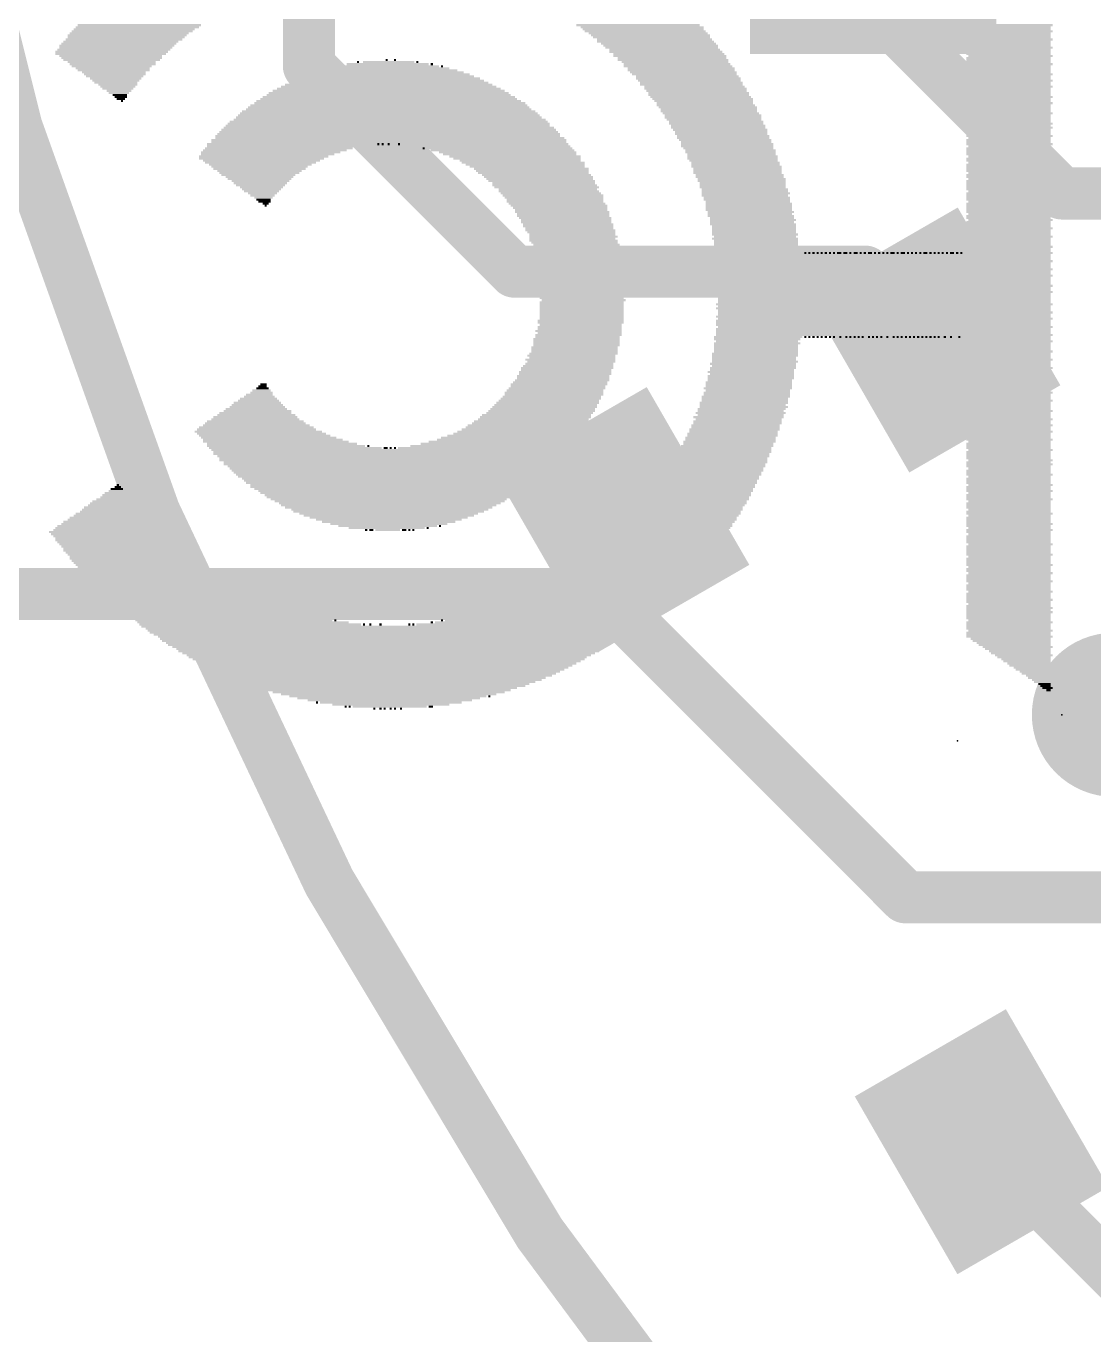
# Model space of a CAD drawing. Extents: x -25.4 to 25.4, y -25.4 to 25.5.
# Drawn here: x -19.4 to -14.2, y -11.78 to -5.41 of the extents above; entities that cross this region are included whole.
import ezdxf

# ---------------------------------------------------------------- set-up
doc = ezdxf.new("R2010")
doc.units = 0
for name, color, linetype in [('1', 12, 'CONTINUOUS'), ('16', 132, 'CONTINUOUS'), ('17', 110, 'CONTINUOUS'), ('18', 110, 'CONTINUOUS'), ('20', 53, 'CONTINUOUS'), ('22', 6, 'CONTINUOUS'), ('23', 53, 'CONTINUOUS'), ('24', 53, 'CONTINUOUS')]:
    doc.layers.add(name, color=color, linetype=linetype)

# ---------------------------------------------------------------- blocks, each defined once
blk = doc.blocks.new('RECT')
blk.add_solid([(-0.5, -0.5), (0.5, -0.5), (-0.5, 0.5), (0.5, 0.5)])
blk = doc.blocks.new('ROUNDP')
at = {"const_width": 0.5}
blk.add_lwpolyline([(0, -0.25, 1), (0, 0.25, 1), (0, -0.25)], format="xyb", dxfattribs=at)
blk = doc.blocks.new('ROUNDV')
at = {"const_width": 0.5}
blk.add_lwpolyline([(0, -0.25, 1), (0, 0.25, 1), (0, -0.25)], format="xyb", dxfattribs=at)

msp = doc.modelspace()

# ---------------------------------------------------------------- linework, layer by layer
at = {"layer": '1'}
for points, const_width in [([(-20.32, 0, 0.4142), (0, -20.32)], 0.254), ([(-17.9751, -5.5571, 1), (-18.0649, -5.6469)], 0.127), ([(-18.0835, -5.602, 1), (-17.9565, -5.602)], 0.127), ([(-17.018, -6.5405, 1), (-17.018, -6.6675)], 0.127), ([(-17.0629, -6.6489, 1), (-16.9731, -6.5591)], 0.127), ([(-15.2643, -6.5591, 1), (-15.3541, -6.6489)], 0.127), ([(-15.3092, -6.6675, 1), (-15.3092, -6.5405)], 0.127), ([(-15.2008, -6.6226, 1), (-15.2906, -6.7124)], 0.127), ([(-15.0211, -6.9819, 1), (-14.9313, -6.8921)], 0.127), ([(-15.0211, -6.9819, 1), (-14.9313, -6.8921)], 0.127), ([(-13.9892, -8.6552, 1), (-14.2048, -8.8708)], 0.3048), ([(-14.6969, -10.7981, 1), (-14.7867, -10.8879)], 0.127)]:
    msp.add_lwpolyline(points, format="xyb", dxfattribs=dict(at, const_width=const_width))
for points, const_width in [([(-18.02, -1.75), (-18.02, -5.602)], 0.254), ([(-18.02, -5.602), (-17.018, -6.604)], 0.254), ([(-17.018, -6.604), (-15.3092, -6.604)], 0.254), ([(-15.3092, -6.604), (-14.9762, -6.937)], 0.254), ([(-15.2457, -6.6675), (-14.9762, -6.937)], 0.254), ([(-13.2262, -9.6338), (-14.097, -8.763)], 0.6096), ([(-14.7418, -10.843), (-12.8213, -12.7635)], 0.254)]:
    msp.add_lwpolyline(points, dxfattribs=dict(at, const_width=const_width))
at = {"layer": '16'}
for points, const_width in [([(-20.32, 0, 0.4142), (0, -20.32)], 0.254), ([(-14.351, -6.1595, 1), (-14.351, -6.2865)], 0.127), ([(-14.3959, -6.2679, 1), (-14.3061, -6.1781)], 0.127), ([(-16.5454, -8.1298, 1), (-16.6352, -8.2196)], 0.127), ([(-16.5903, -8.2382, 1), (-16.5903, -8.1112)], 0.127), ([(-15.113, -9.5885, 1), (-15.113, -9.7155)], 0.127), ([(-15.1579, -9.6969, 1), (-15.0681, -9.6071)], 0.127)]:
    msp.add_lwpolyline(points, format="xyb", dxfattribs=dict(at, const_width=const_width))
at = {"layer": '16', "const_width": 0.254}
for points in [[(-14.351, -6.223), (-15.367, -5.207)], [(-12.7, -6.223), (-14.351, -6.223)], [(-16.5903, -8.1747), (-21.7499, -8.1747)], [(-15.113, -9.652), (-16.5903, -8.1747)], [(-11.557, -9.652), (-15.113, -9.652)]]:
    msp.add_lwpolyline(points, dxfattribs=at)
at = {"layer": '20', "const_width": 0.0254}
msp.add_lwpolyline([(-3.4925, 25.146, 14.4823), (3.4925, 25.146)], format="xyb", dxfattribs=at)
at = {"layer": '23'}
msp.add_point((-14.859, -8.89), dxfattribs=at)
at = {"layer": '24'}
msp.add_point((-14.351, -8.763), dxfattribs=at)

# ---------------------------------------------------------------- block references
at = {"layer": '1', "xscale": 0.55, "yscale": 1.2, "rotation": 270}
msp.add_blockref('RECT', (-15.27, -5.268), dxfattribs=at)
at = {"layer": '1', "xscale": 0.85, "rotation": 30}
for p in [(-14.9762, -6.937), (-16.4918, -7.812), (-14.7418, -10.843)]:
    msp.add_blockref('RECT', p, dxfattribs=at)
at = {"layer": '17', "xscale": 4.216, "yscale": 4.216, "rotation": 110}
msp.add_blockref('ROUNDP', (-21.7499, -8.1747), dxfattribs=at)
msp.add_blockref('ROUNDP', (-21.7499, -8.1747), dxfattribs=at)
at = {"layer": '18', "xscale": 0.8001, "yscale": 0.8001}
msp.add_blockref('ROUNDV', (-14.097, -8.763), dxfattribs=at)
msp.add_blockref('ROUNDV', (-14.097, -8.763), dxfattribs=at)
at = {"layer": '22', "yscale": 0.01, "rotation": 180}
for p, xscale in [((-18.871, -5.423), 0.59), ((-18.856, -5.413), 0.6), ((-18.846, -5.403), 0.6), ((-16.416, -5.403), 0.6), ((-16.396, -5.413), 0.6), ((-16.391, -5.423), 0.59), ((-14.611, -5.413), 0.41), ((-14.611, -5.423), 0.41), ((-14.601, -5.403), 0.41), ((-18.936, -5.483), 0.56), ((-18.921, -5.473), 0.57), ((-18.906, -5.453), 0.58), ((-18.911, -5.463), 0.57), ((-18.896, -5.443), 0.58), ((-18.881, -5.433), 0.59), ((-16.381, -5.433), 0.59), ((-16.366, -5.443), 0.58), ((-16.356, -5.453), 0.58), ((-16.351, -5.463), 0.57), ((-16.336, -5.473), 0.56), ((-16.331, -5.483), 0.57), ((-14.606, -5.433), 0.42), ((-14.611, -5.453), 0.41), ((-14.611, -5.463), 0.41), ((-14.611, -5.483), 0.41), ((-14.606, -5.443), 0.4), ((-14.601, -5.473), 0.41), ((-18.981, -5.533), 0.55), ((-18.986, -5.543), 0.54), ((-18.971, -5.523), 0.55), ((-18.956, -5.503), 0.56), ((-18.961, -5.513), 0.55), ((-18.946, -5.493), 0.56), ((-16.316, -5.493), 0.56), ((-16.306, -5.503), 0.56), ((-16.301, -5.513), 0.55), ((-16.286, -5.523), 0.54), ((-16.281, -5.533), 0.55), ((-16.266, -5.543), 0.54), ((-14.611, -5.493), 0.41), ((-14.611, -5.503), 0.41), ((-14.611, -5.523), 0.41), ((-14.611, -5.533), 0.41), ((-14.611, -5.543), 0.41), ((-14.601, -5.513), 0.41), ((-18.986, -5.553), 0.5), ((-18.981, -5.563), 0.49), ((-18.981, -5.573), 0.47), ((-18.981, -5.583), 0.43), ((-18.976, -5.593), 0.42), ((-18.981, -5.603), 0.39), ((-18.976, -5.613), 0.36), ((-17.631, -5.613), 0.59), ((-17.641, -5.603), 0.51), ((-17.636, -5.593), 0.4), ((-17.781, -5.583), 0.01), ((-17.631, -5.583), 0.25), ((-17.641, -5.573), 0.01), ((-17.601, -5.573), 0.01), ((-17.491, -5.583), 0.01), ((-17.421, -5.593), 0.01), ((-17.371, -5.603), 0.01), ((-16.261, -5.553), 0.55), ((-16.251, -5.563), 0.53), ((-16.246, -5.573), 0.54), ((-16.236, -5.583), 0.52), ((-16.226, -5.593), 0.52), ((-16.221, -5.603), 0.53), ((-16.206, -5.613), 0.52), ((-14.611, -5.563), 0.41), ((-14.611, -5.573), 0.41), ((-14.611, -5.583), 0.41), ((-14.606, -5.593), 0.42), ((-14.611, -5.613), 0.41), ((-14.601, -5.553), 0.41), ((-14.606, -5.603), 0.4), ((-18.971, -5.623), 0.35), ((-18.971, -5.633), 0.31), ((-18.966, -5.643), 0.3), ((-18.966, -5.653), 0.28), ((-18.961, -5.663), 0.25), ((-18.961, -5.673), 0.23), ((-17.631, -5.673), 0.93), ((-17.631, -5.663), 0.89), ((-17.631, -5.653), 0.83), ((-17.631, -5.643), 0.79), ((-17.631, -5.633), 0.73), ((-17.626, -5.623), 0.66), ((-16.206, -5.623), 0.52), ((-16.196, -5.633), 0.52), ((-16.191, -5.643), 0.51), ((-16.176, -5.653), 0.5), ((-16.171, -5.663), 0.51), ((-16.166, -5.673), 0.5), ((-14.611, -5.623), 0.41), ((-14.611, -5.633), 0.41), ((-14.611, -5.653), 0.41), ((-14.611, -5.663), 0.41), ((-14.601, -5.643), 0.41), ((-14.601, -5.673), 0.41), ((-18.961, -5.683), 0.21), ((-18.951, -5.693), 0.19), ((-18.951, -5.703), 0.17), ((-18.951, -5.713), 0.15), ((-18.946, -5.723), 0.12), ((-18.946, -5.733), 0.1), ((-18.941, -5.743), 0.07), ((-17.631, -5.743), 1.19), ((-17.631, -5.733), 1.17), ((-17.631, -5.723), 1.13), ((-17.631, -5.713), 1.09), ((-17.631, -5.703), 1.05), ((-17.631, -5.693), 1.01), ((-17.631, -5.683), 0.97), ((-16.156, -5.683), 0.5), ((-16.156, -5.693), 0.5), ((-16.141, -5.703), 0.49), ((-16.136, -5.713), 0.5), ((-16.131, -5.723), 0.49), ((-16.121, -5.733), 0.49), ((-16.121, -5.743), 0.49), ((-14.611, -5.683), 0.41), ((-14.611, -5.693), 0.41), ((-14.606, -5.703), 0.42), ((-14.611, -5.713), 0.41), ((-14.611, -5.733), 0.41), ((-14.611, -5.743), 0.41), ((-14.606, -5.723), 0.4), ((-18.936, -5.753), 0.06), ((-18.936, -5.763), 0.04), ((-18.931, -5.773), 0.01), ((-17.631, -5.803), 1.37), ((-17.631, -5.793), 1.35), ((-17.626, -5.783), 1.32), ((-17.631, -5.773), 1.29), ((-17.631, -5.763), 1.25), ((-17.631, -5.753), 1.23), ((-16.111, -5.753), 0.49), ((-16.101, -5.763), 0.49), ((-16.096, -5.773), 0.48), ((-16.091, -5.783), 0.47), ((-16.086, -5.793), 0.48), ((-16.076, -5.803), 0.48), ((-14.611, -5.763), 0.41), ((-14.611, -5.773), 0.41), ((-14.606, -5.783), 0.42), ((-14.611, -5.793), 0.41), ((-14.601, -5.753), 0.41), ((-14.606, -5.803), 0.4), ((-17.626, -5.863), 1.52), ((-17.631, -5.853), 1.49), ((-17.631, -5.843), 1.47), ((-17.631, -5.833), 1.45), ((-17.631, -5.823), 1.43), ((-17.631, -5.813), 1.39), ((-16.071, -5.813), 0.47), ((-16.071, -5.823), 0.47), ((-16.061, -5.833), 0.47), ((-16.051, -5.843), 0.47), ((-16.051, -5.853), 0.47), ((-16.046, -5.863), 0.46), ((-14.611, -5.813), 0.41), ((-14.611, -5.823), 0.41), ((-14.611, -5.843), 0.41), ((-14.611, -5.853), 0.41), ((-14.611, -5.863), 0.41), ((-14.601, -5.833), 0.41), ((-17.631, -5.933), 1.67), ((-17.631, -5.923), 1.65), ((-17.631, -5.913), 1.63), ((-17.631, -5.903), 1.61), ((-17.636, -5.893), 1.58), ((-17.631, -5.883), 1.57), ((-17.631, -5.873), 1.55), ((-16.036, -5.873), 0.46), ((-16.036, -5.883), 0.46), ((-16.026, -5.893), 0.46), ((-16.026, -5.903), 0.46), ((-16.016, -5.913), 0.46), ((-16.011, -5.923), 0.45), ((-16.011, -5.933), 0.45), ((-14.606, -5.883), 0.42), ((-14.611, -5.893), 0.41), ((-14.606, -5.903), 0.42), ((-14.611, -5.913), 0.41), ((-14.611, -5.933), 0.41), ((-14.606, -5.873), 0.4), ((-14.606, -5.923), 0.4), ((-18.106, -5.983), 0.82), ((-18.136, -5.993), 0.76), ((-17.631, -5.963), 1.73), ((-17.631, -5.973), 1.73), ((-17.636, -5.943), 1.68), ((-17.626, -5.953), 1.7), ((-17.681, -5.983), 0.01), ((-17.661, -5.983), 0.01), ((-17.631, -5.983), 0.01), ((-17.581, -5.983), 0.01), ((-17.161, -5.983), 0.81), ((-17.126, -5.993), 0.76), ((-16.001, -5.943), 0.45), ((-16.001, -5.953), 0.45), ((-15.991, -5.963), 0.45), ((-15.986, -5.973), 0.44), ((-15.981, -5.983), 0.45), ((-15.981, -5.993), 0.45), ((-14.606, -5.943), 0.42), ((-14.611, -5.963), 0.41), ((-14.611, -5.973), 0.41), ((-14.606, -5.983), 0.42), ((-14.606, -5.953), 0.4), ((-14.606, -5.993), 0.4), ((-18.241, -6.043), 0.63), ((-18.251, -6.053), 0.61), ((-18.206, -6.023), 0.68), ((-18.221, -6.033), 0.65), ((-18.186, -6.013), 0.7), ((-18.166, -6.003), 0.72), ((-17.461, -6.003), 0.01), ((-17.091, -6.003), 0.71), ((-17.076, -6.013), 0.7), ((-17.051, -6.023), 0.67), ((-17.041, -6.033), 0.65), ((-17.016, -6.043), 0.64), ((-17.006, -6.053), 0.62), ((-15.976, -6.003), 0.44), ((-15.966, -6.013), 0.44), ((-15.966, -6.023), 0.44), ((-15.961, -6.033), 0.43), ((-15.956, -6.043), 0.44), ((-15.956, -6.053), 0.44), ((-14.611, -6.003), 0.41), ((-14.611, -6.013), 0.41), ((-14.611, -6.023), 0.41), ((-14.606, -6.033), 0.42), ((-14.611, -6.053), 0.41), ((-14.606, -6.043), 0.4), ((-18.251, -6.063), 0.57), ((-18.256, -6.073), 0.54), ((-18.256, -6.083), 0.5), ((-18.261, -6.093), 0.47), ((-18.261, -6.103), 0.45), ((-18.261, -6.113), 0.41), ((-18.261, -6.123), 0.39), ((-16.991, -6.063), 0.59), ((-16.976, -6.073), 0.6), ((-16.966, -6.083), 0.58), ((-16.956, -6.093), 0.56), ((-16.936, -6.103), 0.56), ((-16.931, -6.113), 0.55), ((-16.926, -6.123), 0.54), ((-15.951, -6.063), 0.43), ((-15.941, -6.073), 0.43), ((-15.941, -6.083), 0.43), ((-15.936, -6.093), 0.44), ((-15.931, -6.103), 0.43), ((-15.931, -6.113), 0.43), ((-15.931, -6.123), 0.43), ((-14.611, -6.063), 0.41), ((-14.606, -6.083), 0.42), ((-14.611, -6.093), 0.41), ((-14.611, -6.103), 0.41), ((-14.611, -6.113), 0.41), ((-14.606, -6.073), 0.4), ((-14.601, -6.123), 0.41), ((-18.266, -6.133), 0.36), ((-18.261, -6.143), 0.33), ((-18.261, -6.153), 0.31), ((-18.256, -6.163), 0.28), ((-18.256, -6.173), 0.26), ((-18.256, -6.183), 0.24), ((-16.911, -6.133), 0.53), ((-16.901, -6.143), 0.53), ((-16.896, -6.153), 0.52), ((-16.886, -6.163), 0.52), ((-16.876, -6.173), 0.5), ((-16.871, -6.183), 0.51), ((-15.921, -6.133), 0.43), ((-15.921, -6.143), 0.43), ((-15.911, -6.153), 0.43), ((-15.911, -6.163), 0.43), ((-15.906, -6.173), 0.42), ((-15.906, -6.183), 0.42), ((-14.611, -6.133), 0.41), ((-14.606, -6.143), 0.42), ((-14.611, -6.163), 0.41), ((-14.611, -6.173), 0.41), ((-14.611, -6.183), 0.41), ((-14.606, -6.153), 0.4), ((-18.251, -6.193), 0.21), ((-18.251, -6.203), 0.19), ((-18.251, -6.213), 0.17), ((-18.246, -6.223), 0.14), ((-18.246, -6.233), 0.12), ((-18.241, -6.243), 0.09), ((-18.241, -6.253), 0.07), ((-16.861, -6.193), 0.51), ((-16.856, -6.203), 0.48), ((-16.851, -6.213), 0.49), ((-16.841, -6.223), 0.49), ((-16.831, -6.233), 0.49), ((-16.826, -6.243), 0.48), ((-16.821, -6.253), 0.47), ((-15.906, -6.193), 0.42), ((-15.896, -6.203), 0.42), ((-15.896, -6.213), 0.42), ((-15.891, -6.223), 0.43), ((-15.896, -6.233), 0.42), ((-15.886, -6.243), 0.42), ((-15.886, -6.253), 0.42), ((-14.611, -6.193), 0.41), ((-14.606, -6.203), 0.42), ((-14.611, -6.223), 0.41), ((-14.606, -6.233), 0.42), ((-14.611, -6.243), 0.41), ((-14.611, -6.253), 0.41), ((-14.606, -6.213), 0.4), ((-18.236, -6.263), 0.06), ((-18.231, -6.273), 0.03), ((-18.231, -6.283), 0.01), ((-16.821, -6.263), 0.47), ((-16.811, -6.273), 0.47), ((-16.801, -6.283), 0.47), ((-16.796, -6.293), 0.46), ((-16.791, -6.303), 0.45), ((-16.786, -6.313), 0.46), ((-15.881, -6.263), 0.41), ((-15.876, -6.273), 0.42), ((-15.876, -6.283), 0.42), ((-15.876, -6.293), 0.42), ((-15.876, -6.303), 0.42), ((-15.866, -6.313), 0.42), ((-14.606, -6.273), 0.42), ((-14.611, -6.283), 0.41), ((-14.611, -6.293), 0.41), ((-14.611, -6.303), 0.41), ((-14.606, -6.313), 0.42), ((-14.606, -6.263), 0.4), ((-16.781, -6.323), 0.45), ((-16.781, -6.333), 0.45), ((-16.771, -6.343), 0.45), ((-16.766, -6.353), 0.44), ((-16.766, -6.363), 0.44), ((-16.756, -6.373), 0.44), ((-15.871, -6.323), 0.41), ((-15.866, -6.333), 0.42), ((-15.861, -6.343), 0.41), ((-15.856, -6.353), 0.42), ((-15.861, -6.363), 0.41), ((-15.856, -6.373), 0.42), ((-14.611, -6.333), 0.41), ((-14.611, -6.343), 0.41), ((-14.611, -6.363), 0.41), ((-14.611, -6.373), 0.41), ((-14.606, -6.323), 0.4), ((-14.601, -6.353), 0.41), ((-16.756, -6.383), 0.44), ((-16.751, -6.393), 0.43), ((-16.746, -6.403), 0.44), ((-16.741, -6.413), 0.43), ((-16.736, -6.423), 0.42), ((-16.731, -6.433), 0.43), ((-16.736, -6.443), 0.42), ((-15.851, -6.383), 0.41), ((-15.851, -6.393), 0.41), ((-15.851, -6.403), 0.41), ((-15.851, -6.413), 0.41), ((-15.846, -6.423), 0.42), ((-15.846, -6.443), 0.42), ((-15.846, -6.433), 0.4), ((-14.611, -6.383), 0.41), ((-14.606, -6.393), 0.42), ((-14.611, -6.413), 0.41), ((-14.611, -6.423), 0.41), ((-14.606, -6.433), 0.42), ((-14.606, -6.403), 0.4), ((-14.606, -6.443), 0.4), ((-16.731, -6.453), 0.43), ((-16.726, -6.463), 0.42), ((-16.716, -6.473), 0.42), ((-16.721, -6.483), 0.41), ((-16.716, -6.493), 0.42), ((-16.716, -6.503), 0.42), ((-15.841, -6.453), 0.41), ((-15.841, -6.463), 0.41), ((-15.841, -6.473), 0.41), ((-15.836, -6.483), 0.42), ((-15.841, -6.493), 0.41), ((-15.831, -6.503), 0.41), ((-14.611, -6.453), 0.41), ((-14.611, -6.463), 0.41), ((-14.611, -6.473), 0.41), ((-14.611, -6.493), 0.41), ((-14.611, -6.503), 0.41), ((-14.601, -6.483), 0.41), ((-16.706, -6.513), 0.42), ((-16.711, -6.523), 0.41), ((-16.706, -6.533), 0.42), ((-16.701, -6.543), 0.41), ((-16.701, -6.553), 0.41), ((-16.701, -6.563), 0.41), ((-15.831, -6.513), 0.43), ((-15.221, -6.523), 1.63), ((-15.221, -6.533), 1.63), ((-15.221, -6.543), 1.63), ((-15.216, -6.553), 1.64), ((-15.221, -6.563), 1.63), ((-15.601, -6.513), 0.01), ((-15.581, -6.513), 0.01), ((-15.561, -6.513), 0.01), ((-15.541, -6.513), 0.01), ((-15.521, -6.513), 0.01), ((-15.501, -6.513), 0.01), ((-15.481, -6.513), 0.01), ((-15.461, -6.513), 0.01), ((-15.436, -6.513), 0.02), ((-15.406, -6.513), 0.02), ((-15.381, -6.513), 0.01), ((-15.356, -6.513), 0.02), ((-15.331, -6.513), 0.01), ((-15.311, -6.513), 0.01), ((-15.286, -6.513), 0.02), ((-15.261, -6.513), 0.01), ((-15.241, -6.513), 0.01), ((-15.221, -6.513), 0.01), ((-15.201, -6.513), 0.01), ((-15.176, -6.513), 0.02), ((-15.151, -6.513), 0.01), ((-15.126, -6.513), 0.02), ((-15.101, -6.513), 0.01), ((-15.081, -6.513), 0.01), ((-15.061, -6.513), 0.01), ((-15.041, -6.513), 0.01), ((-15.016, -6.513), 0.02), ((-14.991, -6.513), 0.01), ((-14.971, -6.513), 0.01), ((-14.951, -6.513), 0.01), ((-14.931, -6.513), 0.01), ((-14.911, -6.513), 0.01), ((-14.886, -6.513), 0.02), ((-14.861, -6.513), 0.01), ((-14.841, -6.513), 0.01), ((-14.606, -6.513), 0.42), ((-16.701, -6.573), 0.41), ((-16.701, -6.583), 0.41), ((-16.696, -6.603), 0.42), ((-16.691, -6.593), 0.41), ((-16.691, -6.613), 0.41), ((-16.691, -6.623), 0.41), ((-16.691, -6.633), 0.41), ((-15.221, -6.573), 1.63), ((-15.216, -6.593), 1.64), ((-15.221, -6.603), 1.63), ((-15.216, -6.623), 1.64), ((-15.216, -6.583), 1.62), ((-15.216, -6.613), 1.62), ((-15.216, -6.633), 1.62), ((-16.691, -6.643), 0.41), ((-16.691, -6.653), 0.41), ((-16.691, -6.673), 0.41), ((-16.686, -6.683), 0.42), ((-16.691, -6.693), 0.41), ((-16.686, -6.663), 0.4), ((-15.221, -6.663), 1.63), ((-15.221, -6.693), 1.63), ((-15.216, -6.643), 1.62), ((-15.216, -6.653), 1.62), ((-15.211, -6.673), 1.63), ((-15.216, -6.683), 1.62), ((-16.691, -6.713), 0.41), ((-16.691, -6.733), 0.41), ((-16.691, -6.753), 0.41), ((-16.691, -6.763), 0.41), ((-16.681, -6.703), 0.41), ((-16.681, -6.723), 0.41), ((-16.681, -6.743), 0.41), ((-15.216, -6.763), 1.64), ((-15.211, -6.703), 1.63), ((-15.216, -6.713), 1.62), ((-15.216, -6.723), 1.62), ((-15.216, -6.733), 1.62), ((-15.216, -6.743), 1.62), ((-15.216, -6.753), 1.62), ((-16.691, -6.773), 0.41), ((-16.691, -6.783), 0.41), ((-16.691, -6.793), 0.41), ((-16.691, -6.803), 0.41), ((-16.691, -6.813), 0.41), ((-16.691, -6.823), 0.41), ((-15.221, -6.783), 1.63), ((-15.221, -6.823), 1.63), ((-15.216, -6.773), 1.62), ((-15.216, -6.793), 1.62), ((-15.211, -6.803), 1.63), ((-15.216, -6.813), 1.62), ((-16.696, -6.843), 0.42), ((-16.696, -6.853), 0.42), ((-16.701, -6.873), 0.41), ((-16.701, -6.883), 0.41), ((-16.691, -6.833), 0.41), ((-16.696, -6.863), 0.4), ((-15.221, -6.843), 1.63), ((-15.221, -6.853), 1.63), ((-15.221, -6.863), 1.63), ((-15.221, -6.883), 1.63), ((-15.211, -6.833), 1.63), ((-15.211, -6.873), 1.63), ((-16.716, -6.933), 0.42), ((-16.716, -6.943), 0.42), ((-16.716, -6.953), 0.42), ((-16.706, -6.893), 0.42), ((-16.706, -6.913), 0.42), ((-16.711, -6.923), 0.41), ((-16.701, -6.903), 0.41), ((-15.831, -6.923), 0.43), ((-15.836, -6.933), 0.42), ((-15.836, -6.953), 0.42), ((-15.221, -6.893), 1.63), ((-15.221, -6.903), 1.63), ((-15.216, -6.913), 1.64), ((-15.836, -6.943), 0.4), ((-15.601, -6.923), 0.01), ((-15.581, -6.923), 0.01), ((-15.561, -6.923), 0.01), ((-15.541, -6.923), 0.01), ((-15.521, -6.923), 0.01), ((-15.501, -6.923), 0.01), ((-15.481, -6.923), 0.01), ((-15.461, -6.923), 0.01), ((-15.431, -6.923), 0.01), ((-15.401, -6.923), 0.01), ((-15.381, -6.923), 0.01), ((-15.361, -6.923), 0.01), ((-15.341, -6.923), 0.01), ((-15.321, -6.923), 0.01), ((-15.291, -6.923), 0.01), ((-15.271, -6.923), 0.01), ((-15.251, -6.923), 0.01), ((-15.231, -6.923), 0.01), ((-15.201, -6.923), 0.01), ((-15.171, -6.923), 0.01), ((-15.151, -6.923), 0.01), ((-15.131, -6.923), 0.01), ((-15.111, -6.923), 0.01), ((-15.091, -6.923), 0.01), ((-15.071, -6.923), 0.01), ((-15.051, -6.923), 0.01), ((-15.031, -6.923), 0.01), ((-15.011, -6.923), 0.01), ((-14.991, -6.923), 0.01), ((-14.971, -6.923), 0.01), ((-14.951, -6.923), 0.01), ((-14.921, -6.923), 0.01), ((-14.891, -6.923), 0.01), ((-14.851, -6.923), 0.01), ((-14.616, -6.923), 0.42), ((-14.606, -6.943), 0.42), ((-14.611, -6.953), 0.41), ((-14.606, -6.933), 0.4), ((-16.741, -7.013), 0.43), ((-16.731, -7.003), 0.43), ((-16.726, -6.973), 0.42), ((-16.726, -6.983), 0.42), ((-16.726, -6.993), 0.42), ((-16.716, -6.963), 0.42), ((-15.846, -7.003), 0.42), ((-15.846, -7.013), 0.42), ((-15.841, -6.963), 0.41), ((-15.841, -6.973), 0.41), ((-15.841, -6.983), 0.41), ((-15.841, -6.993), 0.41), ((-14.611, -6.963), 0.41), ((-14.611, -6.973), 0.41), ((-14.611, -6.983), 0.41), ((-14.606, -6.993), 0.42), ((-14.611, -7.013), 0.41), ((-14.606, -7.003), 0.4), ((-16.761, -7.073), 0.45), ((-16.756, -7.063), 0.44), ((-16.746, -7.033), 0.44), ((-16.751, -7.053), 0.43), ((-16.741, -7.043), 0.43), ((-16.736, -7.023), 0.42), ((-15.856, -7.053), 0.42), ((-15.856, -7.073), 0.42), ((-15.851, -7.023), 0.41), ((-15.851, -7.033), 0.41), ((-15.846, -7.043), 0.42), ((-15.851, -7.063), 0.41), ((-14.611, -7.023), 0.41), ((-14.606, -7.033), 0.42), ((-14.611, -7.053), 0.41), ((-14.611, -7.063), 0.41), ((-14.606, -7.073), 0.42), ((-14.606, -7.043), 0.4), ((-16.796, -7.143), 0.46), ((-16.786, -7.133), 0.46), ((-16.781, -7.113), 0.45), ((-16.781, -7.123), 0.45), ((-16.771, -7.093), 0.45), ((-16.771, -7.103), 0.45), ((-16.766, -7.083), 0.44), ((-15.876, -7.143), 0.42), ((-15.866, -7.093), 0.42), ((-15.866, -7.113), 0.42), ((-15.866, -7.123), 0.42), ((-15.871, -7.133), 0.41), ((-15.861, -7.083), 0.41), ((-15.861, -7.103), 0.41), ((-14.611, -7.083), 0.41), ((-14.611, -7.093), 0.41), ((-14.611, -7.113), 0.41), ((-14.611, -7.123), 0.41), ((-14.611, -7.133), 0.41), ((-14.611, -7.143), 0.41), ((-14.601, -7.103), 0.41), ((-18.261, -7.203), 0.13), ((-18.251, -7.193), 0.11), ((-18.251, -7.183), 0.09), ((-18.246, -7.173), 0.06), ((-18.246, -7.163), 0.04), ((-18.241, -7.153), 0.03), ((-16.826, -7.193), 0.48), ((-16.826, -7.203), 0.48), ((-16.821, -7.183), 0.47), ((-16.811, -7.173), 0.47), ((-16.801, -7.153), 0.47), ((-16.806, -7.163), 0.46), ((-15.881, -7.173), 0.43), ((-15.886, -7.193), 0.42), ((-15.886, -7.203), 0.42), ((-15.876, -7.153), 0.42), ((-15.876, -7.163), 0.42), ((-15.881, -7.183), 0.41), ((-14.606, -7.163), 0.42), ((-14.611, -7.173), 0.41), ((-14.611, -7.183), 0.41), ((-14.606, -7.193), 0.42), ((-14.611, -7.203), 0.41), ((-14.606, -7.153), 0.4), ((-18.276, -7.273), 0.3), ((-18.271, -7.263), 0.27), ((-18.271, -7.253), 0.25), ((-18.271, -7.243), 0.23), ((-18.266, -7.233), 0.2), ((-18.266, -7.223), 0.18), ((-18.261, -7.213), 0.15), ((-16.881, -7.273), 0.51), ((-16.871, -7.263), 0.51), ((-16.866, -7.253), 0.5), ((-16.856, -7.243), 0.5), ((-16.851, -7.233), 0.49), ((-16.841, -7.223), 0.49), ((-16.836, -7.213), 0.48), ((-15.911, -7.273), 0.43), ((-15.901, -7.243), 0.43), ((-15.906, -7.253), 0.42), ((-15.901, -7.263), 0.43), ((-15.891, -7.213), 0.43), ((-15.896, -7.223), 0.42), ((-15.896, -7.233), 0.42), ((-14.611, -7.213), 0.41), ((-14.606, -7.233), 0.42), ((-14.611, -7.243), 0.41), ((-14.611, -7.253), 0.41), ((-14.611, -7.263), 0.41), ((-14.606, -7.223), 0.4), ((-14.606, -7.273), 0.4), ((-18.281, -7.333), 0.47), ((-18.281, -7.323), 0.43), ((-18.281, -7.313), 0.41), ((-18.276, -7.303), 0.38), ((-18.281, -7.293), 0.35), ((-18.271, -7.283), 0.33), ((-16.936, -7.333), 0.56), ((-16.926, -7.323), 0.54), ((-16.916, -7.313), 0.54), ((-16.911, -7.303), 0.53), ((-16.896, -7.293), 0.52), ((-16.886, -7.283), 0.52), ((-15.926, -7.313), 0.44), ((-15.931, -7.333), 0.43), ((-15.916, -7.293), 0.44), ((-15.926, -7.323), 0.42), ((-15.916, -7.283), 0.42), ((-15.916, -7.303), 0.42), ((-14.606, -7.283), 0.42), ((-14.611, -7.293), 0.41), ((-14.611, -7.303), 0.41), ((-14.606, -7.323), 0.42), ((-14.611, -7.333), 0.41), ((-14.606, -7.313), 0.4), ((-18.266, -7.383), 0.62), ((-18.276, -7.373), 0.58), ((-18.251, -7.393), 0.63), ((-18.276, -7.363), 0.56), ((-18.276, -7.353), 0.52), ((-18.281, -7.343), 0.49), ((-17.006, -7.393), 0.62), ((-16.996, -7.383), 0.6), ((-16.981, -7.373), 0.59), ((-16.966, -7.363), 0.58), ((-16.956, -7.353), 0.58), ((-16.946, -7.343), 0.56), ((-15.956, -7.393), 0.44), ((-15.946, -7.373), 0.44), ((-15.951, -7.383), 0.43), ((-15.941, -7.353), 0.43), ((-15.941, -7.363), 0.43), ((-15.931, -7.343), 0.43), ((-14.606, -7.353), 0.42), ((-14.611, -7.363), 0.41), ((-14.611, -7.373), 0.41), ((-14.606, -7.383), 0.42), ((-14.606, -7.343), 0.4), ((-14.606, -7.393), 0.4), ((-18.236, -7.403), 0.64), ((-18.216, -7.413), 0.66), ((-18.196, -7.423), 0.68), ((-18.181, -7.433), 0.71), ((-18.151, -7.443), 0.73), ((-18.131, -7.453), 0.77), ((-18.086, -7.463), 0.84), ((-17.731, -7.453), 0.01), ((-17.646, -7.463), 0.02), ((-17.621, -7.463), 0.01), ((-17.601, -7.463), 0.01), ((-17.171, -7.463), 0.83), ((-17.136, -7.453), 0.78), ((-17.106, -7.443), 0.74), ((-17.086, -7.433), 0.7), ((-17.056, -7.423), 0.68), ((-17.046, -7.413), 0.66), ((-17.026, -7.403), 0.64), ((-15.981, -7.453), 0.45), ((-15.986, -7.463), 0.44), ((-15.971, -7.433), 0.45), ((-15.976, -7.443), 0.44), ((-15.966, -7.413), 0.44), ((-15.966, -7.423), 0.44), ((-15.956, -7.403), 0.44), ((-14.611, -7.403), 0.41), ((-14.611, -7.413), 0.41), ((-14.606, -7.423), 0.42), ((-14.611, -7.443), 0.41), ((-14.611, -7.453), 0.41), ((-14.611, -7.463), 0.41), ((-14.606, -7.433), 0.4), ((-17.631, -7.473), 1.73), ((-17.626, -7.483), 1.72), ((-17.631, -7.493), 1.71), ((-17.626, -7.503), 1.68), ((-17.626, -7.513), 1.66), ((-17.636, -7.523), 1.64), ((-16.006, -7.503), 0.46), ((-16.011, -7.513), 0.45), ((-16.011, -7.523), 0.45), ((-16.001, -7.493), 0.45), ((-15.991, -7.473), 0.45), ((-15.991, -7.483), 0.45), ((-14.611, -7.483), 0.41), ((-14.611, -7.493), 0.41), ((-14.611, -7.503), 0.41), ((-14.611, -7.513), 0.41), ((-14.601, -7.473), 0.41), ((-14.601, -7.523), 0.41), ((-17.626, -7.533), 1.62), ((-17.636, -7.543), 1.6), ((-17.626, -7.553), 1.58), ((-17.631, -7.563), 1.55), ((-17.631, -7.573), 1.53), ((-17.631, -7.583), 1.51), ((-16.041, -7.573), 0.47), ((-16.046, -7.583), 0.46), ((-16.036, -7.563), 0.46), ((-16.026, -7.543), 0.46), ((-16.026, -7.553), 0.46), ((-16.016, -7.533), 0.46), ((-14.611, -7.533), 0.41), ((-14.606, -7.543), 0.42), ((-14.611, -7.553), 0.41), ((-14.611, -7.573), 0.41), ((-14.611, -7.583), 0.41), ((-14.606, -7.563), 0.4), ((-18.951, -7.653), 0.03), ((-18.951, -7.643), 0.01), ((-17.631, -7.593), 1.49), ((-17.631, -7.603), 1.47), ((-17.626, -7.613), 1.44), ((-17.631, -7.623), 1.41), ((-17.631, -7.633), 1.39), ((-17.626, -7.643), 1.36), ((-17.636, -7.653), 1.34), ((-16.086, -7.653), 0.48), ((-16.076, -7.633), 0.48), ((-16.081, -7.643), 0.47), ((-16.071, -7.623), 0.47), ((-16.061, -7.613), 0.47), ((-16.051, -7.593), 0.47), ((-16.056, -7.603), 0.46), ((-14.606, -7.593), 0.42), ((-14.611, -7.613), 0.41), ((-14.611, -7.623), 0.41), ((-14.611, -7.633), 0.41), ((-14.611, -7.653), 0.41), ((-14.606, -7.603), 0.4), ((-14.601, -7.643), 0.41), ((-18.971, -7.713), 0.17), ((-18.966, -7.703), 0.14), ((-18.966, -7.693), 0.12), ((-18.966, -7.683), 0.1), ((-18.956, -7.673), 0.08), ((-18.956, -7.663), 0.06), ((-17.631, -7.663), 1.31), ((-17.626, -7.673), 1.28), ((-17.631, -7.683), 1.25), ((-17.626, -7.693), 1.22), ((-17.631, -7.703), 1.19), ((-17.631, -7.713), 1.15), ((-16.121, -7.703), 0.49), ((-16.121, -7.713), 0.49), ((-16.111, -7.693), 0.49), ((-16.106, -7.683), 0.48), ((-16.096, -7.663), 0.48), ((-16.096, -7.673), 0.48), ((-14.611, -7.663), 0.41), ((-14.606, -7.673), 0.42), ((-14.611, -7.693), 0.41), ((-14.611, -7.703), 0.41), ((-14.606, -7.713), 0.42), ((-14.606, -7.683), 0.4), ((-18.996, -7.783), 0.32), ((-18.991, -7.773), 0.29), ((-18.986, -7.763), 0.28), ((-18.986, -7.753), 0.26), ((-18.981, -7.743), 0.23), ((-18.981, -7.733), 0.21), ((-18.981, -7.723), 0.19), ((-17.626, -7.723), 1.12), ((-17.626, -7.733), 1.08), ((-17.631, -7.743), 1.05), ((-17.631, -7.753), 1.01), ((-17.626, -7.763), 0.96), ((-17.631, -7.773), 0.93), ((-17.631, -7.783), 0.87), ((-16.171, -7.783), 0.51), ((-16.166, -7.773), 0.5), ((-16.156, -7.753), 0.5), ((-16.156, -7.763), 0.5), ((-16.146, -7.743), 0.5), ((-16.136, -7.733), 0.5), ((-16.131, -7.723), 0.49), ((-14.611, -7.733), 0.41), ((-14.611, -7.743), 0.41), ((-14.611, -7.753), 0.41), ((-14.611, -7.773), 0.41), ((-14.606, -7.783), 0.42), ((-14.606, -7.723), 0.4), ((-14.606, -7.763), 0.4), ((-19.011, -7.843), 0.47), ((-19.006, -7.833), 0.44), ((-19.006, -7.823), 0.42), ((-19.001, -7.813), 0.39), ((-19.001, -7.803), 0.37), ((-18.996, -7.793), 0.34), ((-17.631, -7.793), 0.83), ((-17.631, -7.803), 0.77), ((-17.631, -7.813), 0.71), ((-17.631, -7.823), 0.65), ((-17.631, -7.833), 0.57), ((-17.636, -7.843), 0.48), ((-17.381, -7.843), 0.01), ((-16.221, -7.843), 0.53), ((-16.216, -7.833), 0.52), ((-16.206, -7.823), 0.52), ((-16.196, -7.813), 0.52), ((-16.191, -7.803), 0.51), ((-16.181, -7.793), 0.51), ((-14.611, -7.803), 0.41), ((-14.611, -7.813), 0.41), ((-14.611, -7.823), 0.41), ((-14.606, -7.833), 0.42), ((-14.611, -7.843), 0.41), ((-14.606, -7.793), 0.4), ((-19.016, -7.873), 0.54), ((-19.006, -7.883), 0.54), ((-19.016, -7.863), 0.5), ((-18.996, -7.893), 0.54), ((-19.011, -7.853), 0.49), ((-18.986, -7.903), 0.54), ((-17.641, -7.853), 0.37), ((-17.741, -7.863), 0.01), ((-17.716, -7.863), 0.02), ((-17.636, -7.863), 0.12), ((-17.556, -7.863), 0.02), ((-17.531, -7.863), 0.01), ((-17.511, -7.863), 0.01), ((-17.441, -7.853), 0.01), ((-16.271, -7.903), 0.55), ((-16.266, -7.893), 0.54), ((-16.256, -7.883), 0.54), ((-16.246, -7.873), 0.54), ((-16.241, -7.863), 0.53), ((-16.231, -7.853), 0.53), ((-14.606, -7.863), 0.42), ((-14.611, -7.873), 0.41), ((-14.611, -7.893), 0.41), ((-14.611, -7.903), 0.41), ((-14.606, -7.853), 0.4), ((-14.606, -7.883), 0.4), ((-18.981, -7.913), 0.55), ((-18.971, -7.923), 0.55), ((-18.961, -7.933), 0.55), ((-18.946, -7.943), 0.56), ((-18.941, -7.953), 0.55), ((-18.931, -7.963), 0.57), ((-18.921, -7.973), 0.57), ((-16.341, -7.973), 0.57), ((-16.331, -7.963), 0.57), ((-16.321, -7.953), 0.57), ((-16.306, -7.943), 0.56), ((-16.301, -7.933), 0.55), ((-16.291, -7.923), 0.55), ((-16.281, -7.913), 0.55), ((-14.611, -7.913), 0.41), ((-14.611, -7.923), 0.41), ((-14.611, -7.943), 0.41), ((-14.611, -7.953), 0.41), ((-14.611, -7.963), 0.41), ((-14.611, -7.973), 0.41), ((-14.601, -7.933), 0.41), ((-18.911, -7.983), 0.57), ((-18.896, -7.993), 0.58), ((-18.891, -8.003), 0.59), ((-18.881, -8.013), 0.59), ((-18.866, -8.023), 0.6), ((-18.856, -8.033), 0.6), ((-16.406, -8.033), 0.6), ((-16.396, -8.023), 0.6), ((-16.381, -8.013), 0.59), ((-16.371, -8.003), 0.59), ((-16.366, -7.993), 0.58), ((-16.346, -7.983), 0.58), ((-14.606, -7.983), 0.42), ((-14.611, -8.003), 0.41), ((-14.611, -8.013), 0.41), ((-14.611, -8.023), 0.41), ((-14.606, -8.033), 0.42), ((-14.606, -7.993), 0.4), ((-18.841, -8.043), 0.61), ((-18.836, -8.053), 0.6), ((-18.821, -8.063), 0.61), ((-18.811, -8.073), 0.63), ((-18.791, -8.083), 0.63), ((-18.786, -8.093), 0.64), ((-16.476, -8.093), 0.64), ((-16.461, -8.083), 0.63), ((-16.456, -8.073), 0.62), ((-16.436, -8.063), 0.62), ((-16.426, -8.053), 0.62), ((-16.416, -8.043), 0.6), ((-14.611, -8.053), 0.41), ((-14.611, -8.063), 0.41), ((-14.611, -8.083), 0.41), ((-14.611, -8.093), 0.41), ((-14.606, -8.043), 0.4), ((-14.601, -8.073), 0.41), ((-18.771, -8.103), 0.65), ((-18.751, -8.113), 0.65), ((-18.741, -8.123), 0.67), ((-18.731, -8.133), 0.67), ((-18.711, -8.143), 0.67), ((-18.701, -8.153), 0.69), ((-18.686, -8.163), 0.7), ((-16.576, -8.163), 0.7), ((-16.561, -8.153), 0.69), ((-16.546, -8.143), 0.68), ((-16.531, -8.133), 0.67), ((-16.516, -8.123), 0.66), ((-16.501, -8.113), 0.65), ((-16.491, -8.103), 0.65), ((-14.611, -8.103), 0.41), ((-14.606, -8.113), 0.42), ((-14.611, -8.133), 0.41), ((-14.611, -8.143), 0.41), ((-14.611, -8.153), 0.41), ((-14.606, -8.123), 0.4), ((-14.601, -8.163), 0.41), ((-18.661, -8.173), 0.71), ((-18.651, -8.183), 0.73), ((-18.631, -8.193), 0.73), ((-18.621, -8.203), 0.75), ((-18.596, -8.213), 0.76), ((-18.576, -8.223), 0.78), ((-16.681, -8.223), 0.77), ((-16.661, -8.213), 0.77), ((-16.641, -8.203), 0.75), ((-16.631, -8.193), 0.73), ((-16.606, -8.183), 0.72), ((-16.591, -8.173), 0.71), ((-14.611, -8.173), 0.41), ((-14.611, -8.183), 0.41), ((-14.611, -8.193), 0.41), ((-14.606, -8.203), 0.42), ((-14.611, -8.213), 0.41), ((-14.606, -8.223), 0.4), ((-18.556, -8.233), 0.8), ((-18.541, -8.243), 0.81), ((-18.521, -8.253), 0.83), ((-18.491, -8.263), 0.85), ((-18.466, -8.273), 0.88), ((-18.446, -8.283), 0.9), ((-18.421, -8.293), 0.93), ((-16.846, -8.293), 0.94), ((-16.821, -8.283), 0.91), ((-16.786, -8.273), 0.88), ((-16.771, -8.263), 0.85), ((-16.741, -8.253), 0.83), ((-16.721, -8.243), 0.81), ((-16.701, -8.233), 0.79), ((-14.611, -8.233), 0.41), ((-14.606, -8.243), 0.42), ((-14.611, -8.253), 0.41), ((-14.606, -8.263), 0.42), ((-14.611, -8.273), 0.41), ((-14.611, -8.283), 0.41), ((-14.611, -8.293), 0.41), ((-18.386, -8.303), 0.96), ((-18.341, -8.313), 1.03), ((-18.306, -8.323), 1.08), ((-17.631, -8.333), 2.41), ((-17.631, -8.343), 2.37), ((-17.631, -8.353), 2.35), ((-17.891, -8.303), 0.01), ((-17.751, -8.323), 0.01), ((-17.721, -8.323), 0.01), ((-17.671, -8.323), 0.01), ((-17.531, -8.323), 0.01), ((-17.511, -8.323), 0.01), ((-16.956, -8.323), 1.08), ((-17.421, -8.313), 0.01), ((-17.371, -8.303), 0.01), ((-16.871, -8.303), 0.97), ((-14.606, -8.313), 0.42), ((-14.611, -8.323), 0.41), ((-14.611, -8.333), 0.41), ((-14.611, -8.343), 0.41), ((-14.606, -8.303), 0.4), ((-14.601, -8.353), 0.41), ((-17.636, -8.363), 2.32), ((-17.631, -8.373), 2.29), ((-17.626, -8.383), 2.26), ((-17.631, -8.393), 2.23), ((-17.631, -8.403), 2.21), ((-17.631, -8.413), 2.17), ((-14.611, -8.363), 0.41), ((-14.611, -8.373), 0.41), ((-14.606, -8.383), 0.42), ((-14.601, -8.393), 0.39), ((-14.596, -8.403), 0.38), ((-14.586, -8.413), 0.36), ((-17.631, -8.423), 2.15), ((-17.631, -8.433), 2.11), ((-17.631, -8.443), 2.07), ((-17.631, -8.453), 2.05), ((-17.631, -8.463), 2.01), ((-17.631, -8.473), 1.97), ((-17.636, -8.483), 1.94), ((-14.581, -8.423), 0.35), ((-14.566, -8.433), 0.34), ((-14.566, -8.443), 0.32), ((-14.556, -8.453), 0.3), ((-14.551, -8.463), 0.29), ((-14.536, -8.473), 0.28), ((-14.536, -8.483), 0.26), ((-17.631, -8.493), 1.91), ((-17.631, -8.503), 1.87), ((-17.631, -8.513), 1.83), ((-17.631, -8.523), 1.79), ((-17.631, -8.533), 1.75), ((-17.631, -8.543), 1.71), ((-14.526, -8.493), 0.24), ((-14.521, -8.503), 0.23), ((-14.506, -8.513), 0.22), ((-14.506, -8.523), 0.2), ((-14.496, -8.533), 0.18), ((-14.491, -8.543), 0.17), ((-17.631, -8.553), 1.67), ((-17.631, -8.563), 1.63), ((-17.626, -8.573), 1.58), ((-17.631, -8.583), 1.53), ((-17.626, -8.593), 1.48), ((-17.631, -8.603), 1.43), ((-14.481, -8.553), 0.15), ((-14.471, -8.563), 0.15), ((-14.466, -8.573), 0.12), ((-14.461, -8.583), 0.11), ((-14.446, -8.593), 0.1), ((-14.446, -8.603), 0.08), ((-17.631, -8.613), 1.37), ((-17.626, -8.623), 1.32), ((-17.631, -8.633), 1.25), ((-17.631, -8.643), 1.19), ((-17.631, -8.653), 1.13), ((-17.631, -8.663), 1.05), ((-17.636, -8.673), 0.96), ((-17.141, -8.673), 0.01), ((-14.436, -8.613), 0.06), ((-14.431, -8.623), 0.05), ((-14.421, -8.633), 0.05), ((-14.416, -8.643), 0.02), ((-17.631, -8.683), 0.89), ((-17.626, -8.693), 0.8), ((-17.981, -8.703), 0.01), ((-17.621, -8.703), 0.69), ((-17.621, -8.713), 0.57), ((-17.841, -8.723), 0.01), ((-17.821, -8.723), 0.01), ((-17.626, -8.723), 0.36), ((-17.701, -8.733), 0.01), ((-17.671, -8.733), 0.01), ((-17.651, -8.733), 0.01), ((-17.621, -8.733), 0.01), ((-17.601, -8.733), 0.01), ((-17.571, -8.733), 0.01), ((-17.426, -8.723), 0.02)]:
    msp.add_blockref('RECT', p, dxfattribs=dict(at, xscale=xscale))
msp.add_blockref('RECT', (-16.906, -8.313), dxfattribs=at)

doc.saveas('drawing.dxf')
